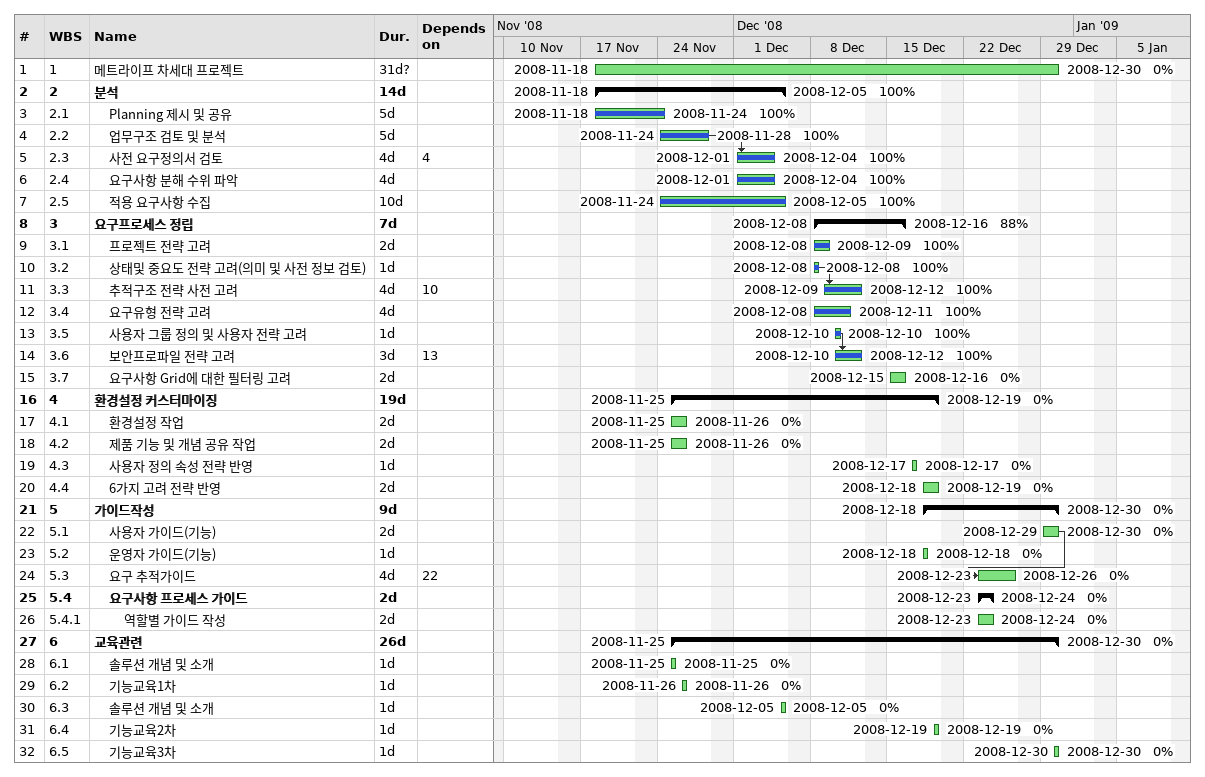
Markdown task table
| ID | WBS | Task | Duration | Start | Finish | Predecessors | % complete |
|---|---|---|---|---|---|---|---|
| 1 | 1 | 메트라이프 차세대 프로젝트 | 31d? | 2008-11-18 | 2008-12-30 |  | 0 |
| 2 | 2 | **분석** | 14d | 2008-11-18 | 2008-12-05 |  | 100 |
| 3 | 2.1 | Planning 제시 및 공유 | 5d | 2008-11-18 | 2008-11-24 |  | 100 |
| 4 | 2.2 | 업무구조 검토 및 분석 | 5d | 2008-11-24 | 2008-11-28 |  | 100 |
| 5 | 2.3 | 사전 요구정의서 검토 | 4d | 2008-12-01 | 2008-12-04 | 4 | 100 |
| 6 | 2.4 | 요구사항 분해 수위 파악 | 4d | 2008-12-01 | 2008-12-04 |  | 100 |
| 7 | 2.5 | 적용 요구사항 수집 | 10d | 2008-11-24 | 2008-12-05 |  | 100 |
| 8 | 3 | **요구프로세스 정립** | 7d | 2008-12-08 | 2008-12-16 |  | 88 |
| 9 | 3.1 | 프로젝트 전략 고려 | 2d | 2008-12-08 | 2008-12-09 |  | 100 |
| 10 | 3.2 | 상태및 중요도 전략 고려(의미 및 사전 정보 검토) | 1d | 2008-12-08 | 2008-12-08 |  | 100 |
| 11 | 3.3 | 추적구조 전략 사전 고려 | 4d | 2008-12-09 | 2008-12-12 | 10 | 100 |
| 12 | 3.4 | 요구유형 전략 고려 | 4d | 2008-12-08 | 2008-12-11 |  | 100 |
| 13 | 3.5 | 사용자 그룹 정의 및 사용자 전략 고려 | 1d | 2008-12-10 | 2008-12-10 |  | 100 |
| 14 | 3.6 | 보안프로파일 전략 고려 | 3d | 2008-12-10 | 2008-12-12 | 13 | 100 |
| 15 | 3.7 | 요구사항 Grid에 대한 필터링 고려 | 2d | 2008-12-15 | 2008-12-16 |  | 0 |
| 16 | 4 | **환경설정 커스터마이징** | 19d | 2008-11-25 | 2008-12-19 |  | 0 |
| 17 | 4.1 | 환경설정 작업 | 2d | 2008-11-25 | 2008-11-26 |  | 0 |
| 18 | 4.2 | 제품 기능 및 개념 공유 작업 | 2d | 2008-11-25 | 2008-11-26 |  | 0 |
| 19 | 4.3 | 사용자 정의 속성 전략 반영 | 1d | 2008-12-17 | 2008-12-17 |  | 0 |
| 20 | 4.4 | 6가지 고려 전략 반영 | 2d | 2008-12-18 | 2008-12-19 |  | 0 |
| 21 | 5 | **가이드작성** | 9d | 2008-12-18 | 2008-12-30 |  | 0 |
| 22 | 5.1 | 사용자 가이드(기능) | 2d | 2008-12-29 | 2008-12-30 |  | 0 |
| 23 | 5.2 | 운영자 가이드(기능) | 1d | 2008-12-18 | 2008-12-18 |  | 0 |
| 24 | 5.3 | 요구 추적가이드 | 4d | 2008-12-23 | 2008-12-26 | 22 | 0 |
| 25 | 5.4 | **요구사항 프로세스 가이드** | 2d | 2008-12-23 | 2008-12-24 |  | 0 |
| 26 | 5.4.1 | 역할별 가이드 작성 | 2d | 2008-12-23 | 2008-12-24 |  | 0 |
| 27 | 6 | **교육관련** | 26d | 2008-11-25 | 2008-12-30 |  | 0 |
| 28 | 6.1 | 솔루션 개념 및 소개 | 1d | 2008-11-25 | 2008-11-25 |  | 0 |
| 29 | 6.2 | 기능교육1차 | 1d | 2008-11-26 | 2008-11-26 |  | 0 |
| 30 | 6.3 | 솔루션 개념 및 소개 | 1d | 2008-12-05 | 2008-12-05 |  | 0 |
| 31 | 6.4 | 기능교육2차 | 1d | 2008-12-19 | 2008-12-19 |  | 0 |
| 32 | 6.5 | 기능교육3차 | 1d | 2008-12-30 | 2008-12-30 |  | 0 |
